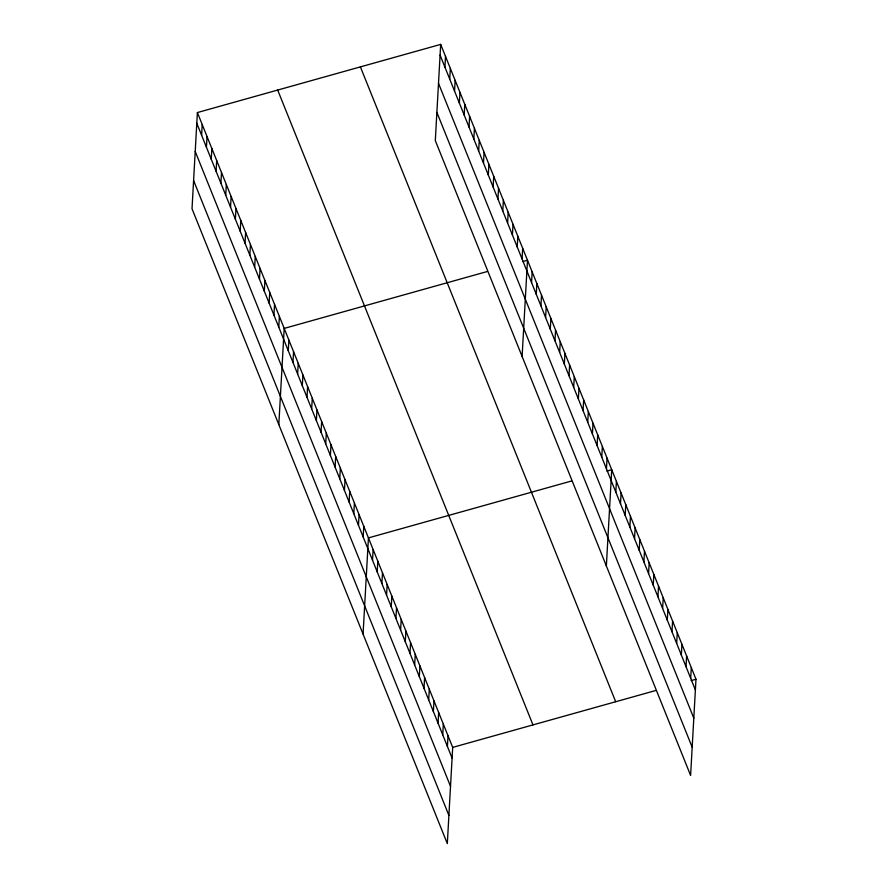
<?xml version="1.0" encoding="UTF-8"?>
<svg xmlns="http://www.w3.org/2000/svg" width="888" height="888" viewBox="0 0 888 888"><rect width="100%" height="100%" fill="white"/><g stroke="black" fill="none" stroke-linecap="round" stroke-linejoin="round"><path stroke-width="1.33" d="M197.391 112.554L192.019 208.758L447.319 843.6L452.691 747.396L197.391 112.554L440.681 44.4L695.981 679.242L690.609 775.446L435.309 140.604L440.681 44.4M201.62 135.254L202.22 124.542M206.438 147.253L207.037 136.541M211.266 159.241L211.866 148.529M216.084 171.229L216.683 160.517M220.901 183.228L221.501 172.516M225.73 195.216L226.329 184.504M230.547 207.204L231.146 196.492M235.376 219.203L235.975 208.491M240.193 231.191L240.792 220.479M245.021 243.179L245.621 232.467M249.839 255.178L250.438 244.455M254.667 267.166L255.267 256.454M259.485 279.154L260.084 268.442M264.313 291.142L264.902 280.43M269.131 303.141L269.73 292.43M273.948 315.129L274.547 304.418M278.777 327.117L279.376 316.406M278.821 424.608L284.193 328.405L487.346 271.495M288.278 350.749L288.877 340.037M292.962 362.393L293.562 351.681M297.635 374.026L298.235 363.314M302.32 385.67L302.919 374.958M307.004 397.302L307.603 386.591M311.677 408.946L312.276 398.235M316.361 420.579L316.961 409.868M321.045 432.223L321.645 421.511M325.718 443.867L326.318 433.144M330.403 455.5L331.002 444.788M335.087 467.144L335.686 456.432M339.76 478.776L340.359 468.065M344.444 490.42L345.044 479.709M349.128 502.053L349.728 491.341M353.801 513.697L354.401 502.985M358.486 525.33L359.085 514.618M363.17 536.974L363.769 526.262M363.07 634.099L368.442 537.895L571.595 480.985M372.527 560.25L373.127 549.539M377.211 571.883L377.811 561.172M381.884 583.527L382.484 572.816M386.569 595.171L387.168 584.448M391.253 606.804L391.852 596.092M395.926 618.448L396.525 607.736M400.61 630.08L401.21 619.369M405.294 641.724L405.894 631.013M409.967 653.357L410.567 642.646M444.91 67.1L445.51 56.388M414.652 665.001L415.251 654.29M449.728 79.099L450.327 68.387M419.336 676.634L419.935 665.922M454.545 91.087L455.144 80.375M424.009 688.278L424.608 677.566M459.374 103.075L459.973 92.363M428.693 699.91L429.293 689.199M464.191 115.074L464.79 104.362M433.377 711.554L433.977 700.843M469.019 127.062L469.619 116.35M438.062 723.187L438.65 712.476M473.837 139.05L474.436 128.338M442.735 734.831L443.334 724.12M478.665 151.049L479.265 140.326M447.419 746.475L448.018 735.752M483.483 163.037L484.082 152.325M488.311 175.025L488.911 164.313M493.129 187.013L493.728 176.301M497.957 199.012L498.545 188.3M502.775 211L503.374 200.288M507.592 222.988L508.191 212.276M512.42 234.987L513.02 224.276M517.238 246.975L517.837 236.264M522.066 258.963L522.666 248.252M522.111 356.454L527.483 260.251L522.621 261.605M531.568 282.595L532.167 271.883M536.252 294.239L536.851 283.527M540.925 305.872L541.525 295.16M545.609 317.516L546.209 306.804M550.294 329.148L550.893 318.437M554.967 340.792L555.566 330.081M559.651 352.425L560.25 341.714M564.335 364.069L564.935 353.357M569.008 375.702L569.608 364.99M573.692 387.346L574.292 376.634M578.377 398.99L578.976 388.267M583.05 410.622L583.649 399.911M587.734 422.266L588.333 411.555M592.418 433.899L593.018 423.188M597.091 445.543L597.691 434.831M601.775 457.176L602.375 446.464M606.46 468.82L607.059 458.108M606.36 565.945L611.732 469.741L606.87 471.106M615.817 492.096L616.416 481.385M620.501 503.729L621.101 493.018M625.174 515.373L625.774 504.662M629.858 527.006L630.458 516.294M634.543 538.65L635.142 527.938M639.216 550.294L639.815 539.571M643.9 561.926L644.499 551.215M648.584 573.57L649.184 562.859M653.257 585.203L653.857 574.492M657.941 596.847L658.541 586.135M662.626 608.48L663.225 597.768M667.299 620.124L667.898 609.412M671.983 631.757L672.582 621.045M676.667 643.4L677.267 632.689M681.34 655.033L681.94 644.322M686.024 666.677L686.624 655.966M690.709 678.31L691.308 667.598M452.691 747.396L655.844 690.487M691.119 680.608L695.981 679.242M440.082 55.112L695.382 689.954M438.506 83.328L693.806 718.17M436.885 112.388L692.185 747.23M360.395 66.889L615.695 701.731M277.678 90.065L532.978 724.908M196.792 123.266L452.103 758.108M195.216 151.482L450.516 786.324M193.595 180.542L448.895 815.384"/></g></svg>
